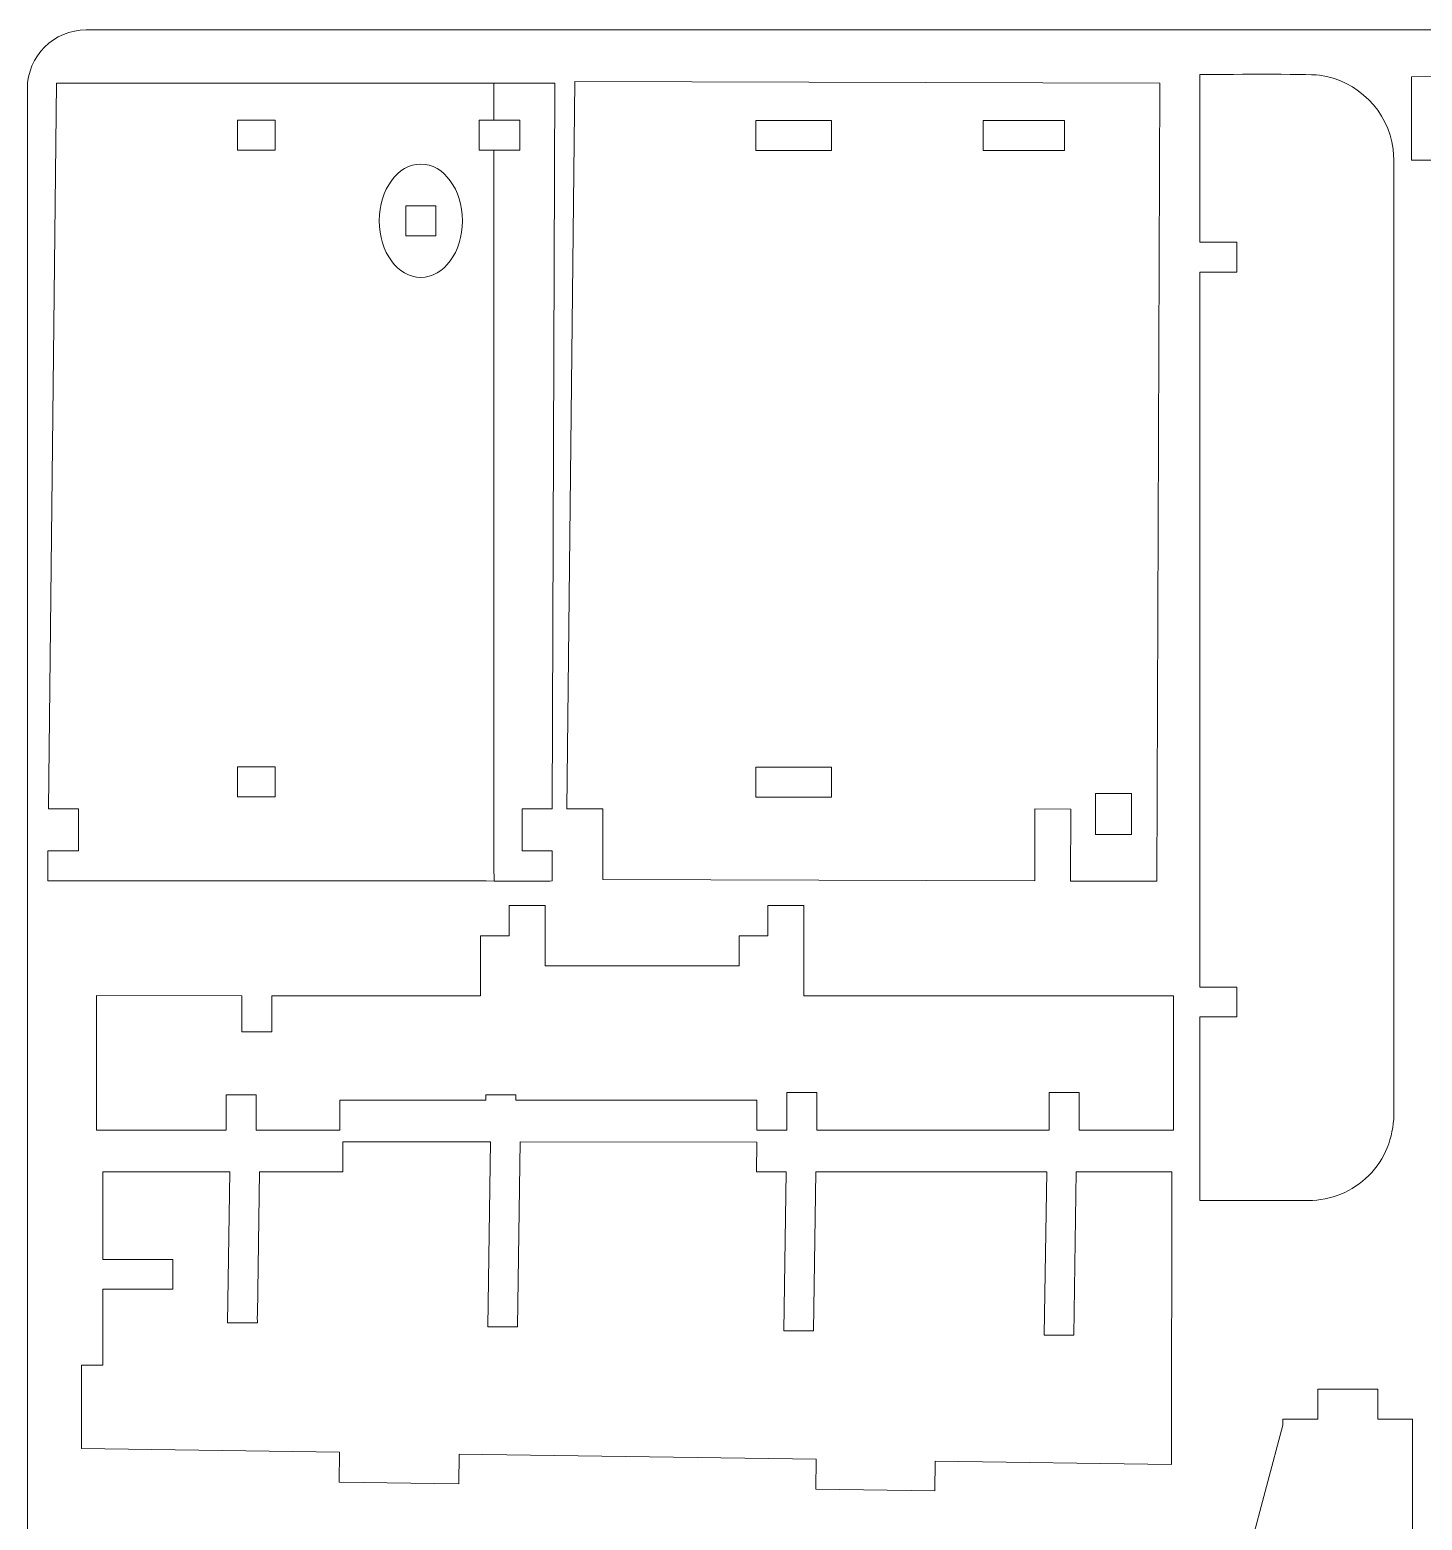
# Model space of a CAD drawing. Header units: centimetres. Extents: x -129.3 to -71.3, y -1.4 to 86.6.
# Drawn here: x -100.24 to -88.41, y 73.96 to 86.63 of the extents above; entities that cross this region are included whole.
import ezdxf

# ---------------------------------------------------------------- set-up
doc = ezdxf.new("R2010")
doc.units = ezdxf.units.CM
doc.header["$MEASUREMENT"] = 0
doc.layers.add('Camada 1', color=7, linetype='Continuous')

msp = doc.modelspace()

# ---------------------------------------------------------------- linework, layer by layer
at = {"layer": 'Camada 1', "color": 250, "lineweight": 20}
msp.add_open_spline([(-99.75825, 42.62823), (-100.03324, 42.62823), (-100.25825, 42.85323), (-100.25825, 43.12824), (-100.25825, 43.12824), (-100.25825, 43.12824), (-100.25825, 86.12825), (-100.25825, 86.12825), (-100.25825, 86.12825), (-100.25825, 86.40325), (-100.03324, 86.62825), (-99.75825, 86.62825), (-99.75825, 86.62825), (-99.75825, 86.62825), (-71.75824, 86.62825), (-71.75824, 86.62825), (-71.75824, 86.62825), (-71.48325, 86.62825), (-71.25825, 86.40325), (-71.25825, 86.12825), (-71.25825, 86.12825), (-71.25825, 86.12825), (-71.25825, 43.12824), (-71.25825, 43.12824), (-71.25825, 43.12824), (-71.25825, 42.85323), (-71.48325, 42.62823), (-71.75824, 42.62823)], degree=3, knots=[0, 0, 0, 0, 0.125, 0.125, 0.125, 0.125, 0.25, 0.25, 0.25, 0.25, 0.375, 0.375, 0.375, 0.375, 0.5, 0.5, 0.5, 0.5, 0.625, 0.625, 0.625, 0.625, 0.75, 0.75, 0.75, 0.75, 1, 1, 1, 1], dxfattribs=at)
at = {"layer": 'Camada 1', "lineweight": 9}
for points, knots in [([(-82.50699, 83.87779), (-82.50699, 83.87779), (-82.75646, 83.87791), (-82.75646, 83.87791), (-82.75646, 83.87791), (-82.75646, 83.87791), (-82.75642, 83.62453), (-82.75642, 83.62453), (-82.75642, 83.62453), (-82.75642, 83.62453), (-84.76654, 83.6241), (-84.76654, 83.6241), (-84.76654, 83.6241), (-84.76654, 83.6241), (-84.78867, 85.19146), (-84.78867, 85.19146), (-84.78867, 85.19146), (-84.78867, 85.19146), (-84.78867, 85.19632), (-84.78867, 85.19632), (-84.78867, 85.19632), (-84.78867, 85.19632), (-85.04171, 85.19629), (-85.04171, 85.19629), (-85.04171, 85.19629), (-85.04171, 85.19629), (-85.04086, 85.19266), (-85.04086, 85.19266), (-85.04086, 85.19266), (-85.04086, 85.19266), (-85.01847, 83.624), (-85.01847, 83.624), (-85.01847, 83.624), (-85.01847, 83.624), (-86.26296, 83.62398), (-86.26296, 83.62398), (-86.26296, 83.62398), (-86.26296, 83.62398), (-86.2729, 83.62395), (-86.2729, 83.62395), (-86.2729, 83.62395), (-86.2729, 83.62395), (-86.27292, 83.87701), (-86.27292, 83.87701), (-86.27292, 83.87701), (-86.27292, 83.87701), (-86.98222, 83.877), (-86.98222, 83.877), (-86.98222, 83.877), (-86.98222, 83.877), (-86.99956, 85.092), (-86.99956, 85.092), (-86.99956, 85.092), (-86.99956, 85.092), (-86.99954, 85.09815), (-86.99954, 85.09815), (-86.99954, 85.09815), (-86.99954, 85.09815), (-86.9998, 85.1083), (-86.9998, 85.1083), (-86.9998, 85.1083), (-86.9998, 85.1083), (-86.99958, 85.16048), (-86.99958, 85.16048), (-86.99958, 85.16048), (-86.99958, 85.16048), (-87.25263, 85.16046), (-87.25263, 85.16046), (-87.25263, 85.16046), (-87.25263, 85.16046), (-87.23431, 83.87691), (-87.23431, 83.87691), (-87.23431, 83.87691), (-87.23431, 83.87691), (-88.31277, 83.87683), (-88.31277, 83.87683), (-88.31277, 83.87683), (-88.31277, 83.87683), (-88.31286, 84.62306), (-88.31286, 84.62306), (-88.31286, 84.62306), (-88.31286, 84.62306), (-87.71646, 84.62312), (-87.71646, 84.62312), (-87.71646, 84.62312), (-87.71646, 84.62312), (-87.71648, 84.87537), (-87.71648, 84.87537), (-87.71648, 84.87537), (-87.71648, 84.87537), (-88.31289, 84.87532), (-88.31289, 84.87532), (-88.31289, 84.87532), (-88.31289, 84.87532), (-88.31296, 85.52036), (-88.31296, 85.52036), (-88.31296, 85.52036), (-88.31296, 85.52036), (-88.49515, 85.52034), (-88.49515, 85.52034), (-88.49515, 85.52034), (-88.49515, 85.52034), (-88.49523, 86.22957), (-88.49523, 86.22957), (-88.49523, 86.22957), (-88.49523, 86.22957), (-86.30055, 86.26144), (-86.30055, 86.26144), (-86.30055, 86.26144), (-86.30055, 86.26144), (-86.30423, 86.51446), (-86.30423, 86.51446), (-86.30423, 86.51446), (-86.30423, 86.51446), (-85.28849, 86.52921), (-85.28849, 86.52921), (-85.28849, 86.52921), (-85.28849, 86.52921), (-85.28481, 86.27618), (-85.28481, 86.27618), (-85.28481, 86.27618), (-85.28481, 86.27618), (-82.25075, 86.32054), (-82.25075, 86.32054), (-82.25075, 86.32054), (-82.25075, 86.32054), (-82.25444, 86.57358), (-82.25444, 86.57358), (-82.25444, 86.57358), (-82.25444, 86.57358), (-81.24226, 86.58848), (-81.24226, 86.58848), (-81.24226, 86.58848), (-81.24226, 86.58848), (-81.23857, 86.33545), (-81.23857, 86.33545), (-81.23857, 86.33545), (-81.23857, 86.33545), (-79.22994, 86.3641), (-79.22994, 86.3641), (-79.22994, 86.3641), (-79.22994, 86.3641), (-79.22968, 83.87793), (-79.22968, 83.87793), (-79.22968, 83.87793), (-79.22968, 83.87793), (-80.04171, 83.87796), (-80.04171, 83.87796), (-80.04171, 83.87796), (-80.04171, 83.87796), (-80.06127, 85.26513), (-80.06127, 85.26513), (-80.06127, 85.26513), (-80.06127, 85.26513), (-80.31434, 85.26511), (-80.31434, 85.26511), (-80.31434, 85.26511), (-80.31434, 85.26511), (-80.31348, 85.26156), (-80.31348, 85.26156), (-80.31348, 85.26156), (-80.31348, 85.26156), (-80.29018, 83.87793), (-80.29018, 83.87793), (-80.29018, 83.87793), (-80.29018, 83.87793), (-82.2539, 83.87779), (-82.2539, 83.87779), (-82.2539, 83.87779), (-82.2539, 83.87779), (-82.27226, 85.22932), (-82.27226, 85.22932), (-82.27226, 85.22932), (-82.27226, 85.22932), (-82.52517, 85.22943), (-82.52517, 85.22943), (-82.52517, 85.22943), (-82.52517, 85.22943), (-82.50699, 83.87779), (-82.50699, 83.87779)], [0, 0, 0, 0, 0.02173913, 0.02173913, 0.02173913, 0.02173913, 0.04347826, 0.04347826, 0.04347826, 0.04347826, 0.06521739, 0.06521739, 0.06521739, 0.06521739, 0.08695652, 0.08695652, 0.08695652, 0.08695652, 0.10869565, 0.10869565, 0.10869565, 0.10869565, 0.13043478, 0.13043478, 0.13043478, 0.13043478, 0.15217391, 0.15217391, 0.15217391, 0.15217391, 0.17391304, 0.17391304, 0.17391304, 0.17391304, 0.19565217, 0.19565217, 0.19565217, 0.19565217, 0.2173913, 0.2173913, 0.2173913, 0.2173913, 0.23913043, 0.23913043, 0.23913043, 0.23913043, 0.26086957, 0.26086957, 0.26086957, 0.26086957, 0.2826087, 0.2826087, 0.2826087, 0.2826087, 0.30434783, 0.30434783, 0.30434783, 0.30434783, 0.32608696, 0.32608696, 0.32608696, 0.32608696, 0.34782609, 0.34782609, 0.34782609, 0.34782609, 0.36956522, 0.36956522, 0.36956522, 0.36956522, 0.39130435, 0.39130435, 0.39130435, 0.39130435, 0.41304348, 0.41304348, 0.41304348, 0.41304348, 0.43478261, 0.43478261, 0.43478261, 0.43478261, 0.45652174, 0.45652174, 0.45652174, 0.45652174, 0.47826087, 0.47826087, 0.47826087, 0.47826087, 0.5, 0.5, 0.5, 0.5, 0.52173913, 0.52173913, 0.52173913, 0.52173913, 0.54347826, 0.54347826, 0.54347826, 0.54347826, 0.56521739, 0.56521739, 0.56521739, 0.56521739, 0.58695652, 0.58695652, 0.58695652, 0.58695652, 0.60869565, 0.60869565, 0.60869565, 0.60869565, 0.63043478, 0.63043478, 0.63043478, 0.63043478, 0.65217391, 0.65217391, 0.65217391, 0.65217391, 0.67391304, 0.67391304, 0.67391304, 0.67391304, 0.69565217, 0.69565217, 0.69565217, 0.69565217, 0.7173913, 0.7173913, 0.7173913, 0.7173913, 0.73913043, 0.73913043, 0.73913043, 0.73913043, 0.76086957, 0.76086957, 0.76086957, 0.76086957, 0.7826087, 0.7826087, 0.7826087, 0.7826087, 0.80434783, 0.80434783, 0.80434783, 0.80434783, 0.82608696, 0.82608696, 0.82608696, 0.82608696, 0.84782609, 0.84782609, 0.84782609, 0.84782609, 0.86956522, 0.86956522, 0.86956522, 0.86956522, 0.89130435, 0.89130435, 0.89130435, 0.89130435, 0.91304348, 0.91304348, 0.91304348, 0.91304348, 0.93478261, 0.93478261, 0.93478261, 0.93478261, 0.95652174, 0.95652174, 0.95652174, 0.95652174, 1, 1, 1, 1]), ([(-89.98148, 84.82493), (-89.98148, 84.82493), (-90.29488, 84.82493), (-90.29488, 84.82493), (-90.29488, 84.82493), (-90.29488, 84.82493), (-90.29488, 86.24862), (-90.29488, 86.24862), (-90.29488, 86.24862), (-90.13711, 86.24862), (-89.38006, 86.25568), (-89.27905, 86.24238), (-89.27905, 86.24238), (-88.95516, 86.19974), (-88.69425, 85.93886), (-88.65161, 85.61496), (-88.65161, 85.61496), (-88.65161, 85.61496), (-88.64538, 85.51983), (-88.64538, 85.51983), (-88.64538, 85.51983), (-88.64538, 85.51983), (-88.64538, 77.40746), (-88.64538, 77.40746), (-88.64538, 77.40746), (-88.65181, 77.21108), (-88.71855, 77.03241), (-88.85883, 76.89213), (-88.85883, 76.89213), (-88.99924, 76.75174), (-89.17792, 76.68509), (-89.37418, 76.67867), (-89.37418, 76.67867), (-89.37418, 76.67867), (-90.29488, 76.67867), (-90.29488, 76.67867), (-90.29488, 76.67867), (-90.29488, 76.67867), (-90.29488, 78.23961), (-90.29488, 78.23961), (-90.29488, 78.23961), (-90.29488, 78.23961), (-89.98148, 78.23961), (-89.98148, 78.23961), (-89.98148, 78.23961), (-89.98148, 78.23961), (-89.98148, 78.49267), (-89.98148, 78.49267), (-89.98148, 78.49267), (-89.98148, 78.49267), (-90.29488, 78.49267), (-90.29488, 78.49267), (-90.29488, 78.49267), (-90.29488, 78.49267), (-90.29488, 84.56779), (-90.29488, 84.56779), (-90.29488, 84.56779), (-90.29488, 84.56779), (-89.98148, 84.56779), (-89.98148, 84.56779), (-89.98148, 84.56779), (-89.98148, 84.56779), (-89.98148, 84.82493), (-89.98148, 84.82493)], [0, 0, 0, 0, 0.05882353, 0.05882353, 0.05882353, 0.05882353, 0.11764706, 0.11764706, 0.11764706, 0.11764706, 0.17647059, 0.17647059, 0.17647059, 0.17647059, 0.23529412, 0.23529412, 0.23529412, 0.23529412, 0.29411765, 0.29411765, 0.29411765, 0.29411765, 0.35294118, 0.35294118, 0.35294118, 0.35294118, 0.41176471, 0.41176471, 0.41176471, 0.41176471, 0.47058824, 0.47058824, 0.47058824, 0.47058824, 0.52941176, 0.52941176, 0.52941176, 0.52941176, 0.58823529, 0.58823529, 0.58823529, 0.58823529, 0.64705882, 0.64705882, 0.64705882, 0.64705882, 0.70588235, 0.70588235, 0.70588235, 0.70588235, 0.76470588, 0.76470588, 0.76470588, 0.76470588, 0.82352941, 0.82352941, 0.82352941, 0.82352941, 0.88235294, 0.88235294, 0.88235294, 0.88235294, 1, 1, 1, 1]), ([(-91.69783, 80.00728), (-91.69783, 80.00728), (-91.69783, 79.39532), (-91.69783, 79.39532), (-91.69783, 79.39532), (-91.69783, 79.39532), (-95.36841, 79.40865), (-95.36841, 79.40865), (-95.36841, 79.40865), (-95.36841, 79.40865), (-95.36841, 80.00716), (-95.36841, 80.00716), (-95.36841, 80.00716), (-95.36841, 80.00716), (-95.67439, 80.00716), (-95.67439, 80.00716), (-95.67439, 80.00716), (-95.67439, 80.00716), (-95.60525, 86.19014), (-95.60525, 86.19014), (-95.60525, 86.19014), (-95.60525, 86.19014), (-90.63488, 86.17524), (-90.63488, 86.17524), (-90.63488, 86.17524), (-90.63488, 86.17524), (-90.6598, 79.39408), (-90.6598, 79.39408), (-90.6598, 79.39408), (-90.6598, 79.39408), (-91.39411, 79.39422), (-91.39411, 79.39422), (-91.39411, 79.39422), (-91.39411, 79.39422), (-91.39186, 80.00616), (-91.39186, 80.00616), (-91.39186, 80.00616), (-91.39186, 80.00616), (-91.69783, 80.00728), (-91.69783, 80.00728)], [0, 0, 0, 0, 0.09090909, 0.09090909, 0.09090909, 0.09090909, 0.18181818, 0.18181818, 0.18181818, 0.18181818, 0.27272727, 0.27272727, 0.27272727, 0.27272727, 0.36363636, 0.36363636, 0.36363636, 0.36363636, 0.45454545, 0.45454545, 0.45454545, 0.45454545, 0.54545455, 0.54545455, 0.54545455, 0.54545455, 0.63636364, 0.63636364, 0.63636364, 0.63636364, 0.72727273, 0.72727273, 0.72727273, 0.72727273, 0.81818182, 0.81818182, 0.81818182, 0.81818182, 1, 1, 1, 1]), ([(-94.06851, 85.85836), (-94.06851, 85.85836), (-93.4245, 85.85836), (-93.4245, 85.85836), (-93.4245, 85.85836), (-93.4245, 85.85836), (-93.4245, 85.60339), (-93.4245, 85.60339), (-93.4245, 85.60339), (-93.4245, 85.60339), (-94.06851, 85.60339), (-94.06851, 85.60339), (-94.06851, 85.60339), (-94.06851, 85.60339), (-94.06851, 85.85836), (-94.06851, 85.85836)], [0, 0, 0, 0, 0.2, 0.2, 0.2, 0.2, 0.4, 0.4, 0.4, 0.4, 0.6, 0.6, 0.6, 0.6, 1, 1, 1, 1]), ([(-91.44519, 85.85836), (-91.44519, 85.85836), (-92.13647, 85.85836), (-92.13647, 85.85836), (-92.13647, 85.85836), (-92.13647, 85.85836), (-92.13647, 85.60339), (-92.13647, 85.60339), (-92.13647, 85.60339), (-92.13647, 85.60339), (-91.44519, 85.60339), (-91.44519, 85.60339), (-91.44519, 85.60339), (-91.44519, 85.60339), (-91.44519, 85.85836), (-91.44519, 85.85836)], [0, 0, 0, 0, 0.2, 0.2, 0.2, 0.2, 0.4, 0.4, 0.4, 0.4, 0.6, 0.6, 0.6, 0.6, 1, 1, 1, 1]), ([(-93.4245, 80.10815), (-93.4245, 80.10815), (-94.06851, 80.10815), (-94.06851, 80.10815), (-94.06851, 80.10815), (-94.06851, 80.10815), (-94.06851, 80.36312), (-94.06851, 80.36312), (-94.06851, 80.36312), (-94.06851, 80.36312), (-93.4245, 80.36312), (-93.4245, 80.36312), (-93.4245, 80.36312), (-93.4245, 80.36312), (-93.4245, 80.10815), (-93.4245, 80.10815)], [0, 0, 0, 0, 0.2, 0.2, 0.2, 0.2, 0.4, 0.4, 0.4, 0.4, 0.6, 0.6, 0.6, 0.6, 1, 1, 1, 1]), ([(-90.87397, 80.13868), (-90.87397, 80.13868), (-91.17994, 80.13868), (-91.17994, 80.13868), (-91.17994, 80.13868), (-91.17994, 80.13868), (-91.17994, 79.78891), (-91.17994, 79.78891), (-91.17994, 79.78891), (-91.17994, 79.78891), (-90.87397, 79.78891), (-90.87397, 79.78891), (-90.87397, 79.78891), (-90.87397, 79.78891), (-90.87397, 80.13868), (-90.87397, 80.13868)], [0, 0, 0, 0, 0.2, 0.2, 0.2, 0.2, 0.4, 0.4, 0.4, 0.4, 0.6, 0.6, 0.6, 0.6, 1, 1, 1, 1]), ([(-96.40856, 78.92908), (-96.40856, 78.92908), (-96.40861, 78.42047), (-96.40861, 78.42047), (-96.40861, 78.42047), (-96.40861, 78.42047), (-98.17973, 78.41958), (-98.17973, 78.41958), (-98.17973, 78.41958), (-98.17973, 78.41958), (-98.17987, 78.11258), (-98.17987, 78.11258), (-98.17987, 78.11258), (-98.17987, 78.11258), (-98.43485, 78.11293), (-98.43485, 78.11293), (-98.43485, 78.11293), (-98.43485, 78.11293), (-98.4347, 78.41992), (-98.4347, 78.41992), (-98.4347, 78.41992), (-98.4347, 78.41992), (-99.66968, 78.4208), (-99.66968, 78.4208), (-99.66968, 78.4208), (-99.66968, 78.4208), (-99.66968, 77.27691), (-99.66968, 77.27691), (-99.66968, 77.27691), (-99.66968, 77.27691), (-98.56861, 77.27691), (-98.56861, 77.27691), (-98.56861, 77.27691), (-98.56861, 77.27691), (-98.56861, 77.57827), (-98.56861, 77.57827), (-98.56861, 77.57827), (-98.56861, 77.57827), (-98.31365, 77.57827), (-98.31365, 77.57827), (-98.31365, 77.57827), (-98.31365, 77.57827), (-98.31365, 77.27691), (-98.31365, 77.27691), (-98.31365, 77.27691), (-98.31365, 77.27691), (-97.60357, 77.27691), (-97.60357, 77.27691), (-97.60357, 77.27691), (-97.60357, 77.27691), (-97.60357, 77.53188), (-97.60357, 77.53188), (-97.60357, 77.53188), (-97.60357, 77.53188), (-96.36286, 77.53203), (-96.36286, 77.53203), (-96.36286, 77.53203), (-96.36286, 77.53203), (-96.36286, 77.57829), (-96.36286, 77.57829), (-96.36286, 77.57829), (-96.36286, 77.57829), (-96.1079, 77.57829), (-96.1079, 77.57829), (-96.1079, 77.57829), (-96.1079, 77.57829), (-96.1079, 77.53201), (-96.1079, 77.53201), (-96.1079, 77.53201), (-96.1079, 77.53201), (-94.06061, 77.53188), (-94.06061, 77.53188), (-94.06061, 77.53188), (-94.06061, 77.53188), (-94.06061, 77.27691), (-94.06061, 77.27691), (-94.06061, 77.27691), (-94.06061, 77.27691), (-93.80456, 77.27691), (-93.80456, 77.27691), (-93.80456, 77.27691), (-93.80456, 77.27691), (-93.80456, 77.59693), (-93.80456, 77.59693), (-93.80456, 77.59693), (-93.80456, 77.59693), (-93.54959, 77.59693), (-93.54959, 77.59693), (-93.54959, 77.59693), (-93.54959, 77.59693), (-93.54959, 77.27691), (-93.54959, 77.27691), (-93.54959, 77.27691), (-93.54959, 77.27691), (-91.57554, 77.27691), (-91.57554, 77.27691), (-91.57554, 77.27691), (-91.57554, 77.27691), (-91.57559, 77.59662), (-91.57559, 77.59662), (-91.57559, 77.59662), (-91.57559, 77.59662), (-91.32141, 77.59695), (-91.32141, 77.59695), (-91.32141, 77.59695), (-91.32141, 77.59695), (-91.32095, 77.27692), (-91.32095, 77.27692), (-91.32095, 77.27692), (-91.32095, 77.27692), (-90.51766, 77.27691), (-90.51766, 77.27691), (-90.51766, 77.27691), (-90.51766, 77.27691), (-90.51766, 78.4205), (-90.51766, 78.4205), (-90.51766, 78.4205), (-90.51766, 78.4205), (-93.65855, 78.42017), (-93.65855, 78.42017), (-93.65855, 78.42017), (-93.65855, 78.42017), (-93.65847, 79.18575), (-93.65847, 79.18575), (-93.65847, 79.18575), (-93.65847, 79.18575), (-93.96443, 79.18578), (-93.96443, 79.18578), (-93.96443, 79.18578), (-93.96443, 79.18578), (-93.96446, 78.92905), (-93.96446, 78.92905), (-93.96446, 78.92905), (-93.96446, 78.92905), (-94.20922, 78.92908), (-94.20922, 78.92908), (-94.20922, 78.92908), (-94.20922, 78.92908), (-94.20925, 78.67382), (-94.20925, 78.67382), (-94.20925, 78.67382), (-94.20925, 78.67382), (-95.85785, 78.67398), (-95.85785, 78.67398), (-95.85785, 78.67398), (-95.85785, 78.67398), (-95.85781, 79.18581), (-95.85781, 79.18581), (-95.85781, 79.18581), (-95.85781, 79.18581), (-96.16377, 79.18585), (-96.16377, 79.18585), (-96.16377, 79.18585), (-96.16377, 79.18585), (-96.16379, 78.92905), (-96.16379, 78.92905), (-96.16379, 78.92905), (-96.16379, 78.92905), (-96.40856, 78.92908), (-96.40856, 78.92908)], [0, 0, 0, 0, 0.02439024, 0.02439024, 0.02439024, 0.02439024, 0.04878049, 0.04878049, 0.04878049, 0.04878049, 0.07317073, 0.07317073, 0.07317073, 0.07317073, 0.09756098, 0.09756098, 0.09756098, 0.09756098, 0.12195122, 0.12195122, 0.12195122, 0.12195122, 0.14634146, 0.14634146, 0.14634146, 0.14634146, 0.17073171, 0.17073171, 0.17073171, 0.17073171, 0.19512195, 0.19512195, 0.19512195, 0.19512195, 0.2195122, 0.2195122, 0.2195122, 0.2195122, 0.24390244, 0.24390244, 0.24390244, 0.24390244, 0.26829268, 0.26829268, 0.26829268, 0.26829268, 0.29268293, 0.29268293, 0.29268293, 0.29268293, 0.31707317, 0.31707317, 0.31707317, 0.31707317, 0.34146341, 0.34146341, 0.34146341, 0.34146341, 0.36585366, 0.36585366, 0.36585366, 0.36585366, 0.3902439, 0.3902439, 0.3902439, 0.3902439, 0.41463415, 0.41463415, 0.41463415, 0.41463415, 0.43902439, 0.43902439, 0.43902439, 0.43902439, 0.46341463, 0.46341463, 0.46341463, 0.46341463, 0.48780488, 0.48780488, 0.48780488, 0.48780488, 0.51219512, 0.51219512, 0.51219512, 0.51219512, 0.53658537, 0.53658537, 0.53658537, 0.53658537, 0.56097561, 0.56097561, 0.56097561, 0.56097561, 0.58536585, 0.58536585, 0.58536585, 0.58536585, 0.6097561, 0.6097561, 0.6097561, 0.6097561, 0.63414634, 0.63414634, 0.63414634, 0.63414634, 0.65853659, 0.65853659, 0.65853659, 0.65853659, 0.68292683, 0.68292683, 0.68292683, 0.68292683, 0.70731707, 0.70731707, 0.70731707, 0.70731707, 0.73170732, 0.73170732, 0.73170732, 0.73170732, 0.75609756, 0.75609756, 0.75609756, 0.75609756, 0.7804878, 0.7804878, 0.7804878, 0.7804878, 0.80487805, 0.80487805, 0.80487805, 0.80487805, 0.82926829, 0.82926829, 0.82926829, 0.82926829, 0.85365854, 0.85365854, 0.85365854, 0.85365854, 0.87804878, 0.87804878, 0.87804878, 0.87804878, 0.90243902, 0.90243902, 0.90243902, 0.90243902, 0.92682927, 0.92682927, 0.92682927, 0.92682927, 0.95121951, 0.95121951, 0.95121951, 0.95121951, 1, 1, 1, 1]), ([(-93.81118, 76.92365), (-93.81118, 76.92365), (-94.06065, 76.92353), (-94.06065, 76.92353), (-94.06065, 76.92353), (-94.06065, 76.92353), (-94.06061, 77.17691), (-94.06061, 77.17691), (-94.06061, 77.17691), (-94.06061, 77.17691), (-96.07073, 77.17734), (-96.07073, 77.17734), (-96.07073, 77.17734), (-96.07073, 77.17734), (-96.09286, 75.60998), (-96.09286, 75.60998), (-96.09286, 75.60998), (-96.09286, 75.60998), (-96.09286, 75.60512), (-96.09286, 75.60512), (-96.09286, 75.60512), (-96.09286, 75.60512), (-96.3459, 75.60515), (-96.3459, 75.60515), (-96.3459, 75.60515), (-96.3459, 75.60515), (-96.34505, 75.60878), (-96.34505, 75.60878), (-96.34505, 75.60878), (-96.34505, 75.60878), (-96.32266, 77.17744), (-96.32266, 77.17744), (-96.32266, 77.17744), (-96.32266, 77.17744), (-97.56715, 77.17746), (-97.56715, 77.17746), (-97.56715, 77.17746), (-97.56715, 77.17746), (-97.57709, 77.17749), (-97.57709, 77.17749), (-97.57709, 77.17749), (-97.57709, 77.17749), (-97.57711, 76.92443), (-97.57711, 76.92443), (-97.57711, 76.92443), (-97.57711, 76.92443), (-98.28641, 76.92444), (-98.28641, 76.92444), (-98.28641, 76.92444), (-98.28641, 76.92444), (-98.30375, 75.70944), (-98.30375, 75.70944), (-98.30375, 75.70944), (-98.30375, 75.70944), (-98.30373, 75.70329), (-98.30373, 75.70329), (-98.30373, 75.70329), (-98.30373, 75.70329), (-98.30399, 75.69314), (-98.30399, 75.69314), (-98.30399, 75.69314), (-98.30399, 75.69314), (-98.30377, 75.64096), (-98.30377, 75.64096), (-98.30377, 75.64096), (-98.30377, 75.64096), (-98.55682, 75.64098), (-98.55682, 75.64098), (-98.55682, 75.64098), (-98.55682, 75.64098), (-98.5385, 76.92453), (-98.5385, 76.92453), (-98.5385, 76.92453), (-98.5385, 76.92453), (-99.61696, 76.92461), (-99.61696, 76.92461), (-99.61696, 76.92461), (-99.61696, 76.92461), (-99.61705, 76.17838), (-99.61705, 76.17838), (-99.61705, 76.17838), (-99.61705, 76.17838), (-99.02065, 76.17832), (-99.02065, 76.17832), (-99.02065, 76.17832), (-99.02065, 76.17832), (-99.02067, 75.92607), (-99.02067, 75.92607), (-99.02067, 75.92607), (-99.02067, 75.92607), (-99.61708, 75.92612), (-99.61708, 75.92612), (-99.61708, 75.92612), (-99.61708, 75.92612), (-99.61715, 75.28108), (-99.61715, 75.28108), (-99.61715, 75.28108), (-99.61715, 75.28108), (-99.79934, 75.2811), (-99.79934, 75.2811), (-99.79934, 75.2811), (-99.79934, 75.2811), (-99.79942, 74.57187), (-99.79942, 74.57187), (-99.79942, 74.57187), (-99.79942, 74.57187), (-97.60474, 74.54), (-97.60474, 74.54), (-97.60474, 74.54), (-97.60474, 74.54), (-97.60842, 74.28698), (-97.60842, 74.28698), (-97.60842, 74.28698), (-97.60842, 74.28698), (-96.59268, 74.27223), (-96.59268, 74.27223), (-96.59268, 74.27223), (-96.59268, 74.27223), (-96.589, 74.52526), (-96.589, 74.52526), (-96.589, 74.52526), (-96.589, 74.52526), (-93.55494, 74.4809), (-93.55494, 74.4809), (-93.55494, 74.4809), (-93.55494, 74.4809), (-93.55863, 74.22786), (-93.55863, 74.22786), (-93.55863, 74.22786), (-93.55863, 74.22786), (-92.54645, 74.21296), (-92.54645, 74.21296), (-92.54645, 74.21296), (-92.54645, 74.21296), (-92.54276, 74.46599), (-92.54276, 74.46599), (-92.54276, 74.46599), (-92.54276, 74.46599), (-90.53413, 74.43734), (-90.53413, 74.43734), (-90.53413, 74.43734), (-90.53413, 74.43734), (-90.53387, 76.92351), (-90.53387, 76.92351), (-90.53387, 76.92351), (-90.53387, 76.92351), (-91.3459, 76.92348), (-91.3459, 76.92348), (-91.3459, 76.92348), (-91.3459, 76.92348), (-91.36546, 75.53631), (-91.36546, 75.53631), (-91.36546, 75.53631), (-91.36546, 75.53631), (-91.61853, 75.53633), (-91.61853, 75.53633), (-91.61853, 75.53633), (-91.61853, 75.53633), (-91.61767, 75.53988), (-91.61767, 75.53988), (-91.61767, 75.53988), (-91.61767, 75.53988), (-91.59437, 76.92351), (-91.59437, 76.92351), (-91.59437, 76.92351), (-91.59437, 76.92351), (-93.55809, 76.92365), (-93.55809, 76.92365), (-93.55809, 76.92365), (-93.55809, 76.92365), (-93.57645, 75.57212), (-93.57645, 75.57212), (-93.57645, 75.57212), (-93.57645, 75.57212), (-93.82936, 75.57201), (-93.82936, 75.57201), (-93.82936, 75.57201), (-93.82936, 75.57201), (-93.81118, 76.92365), (-93.81118, 76.92365)], [0, 0, 0, 0, 0.02173913, 0.02173913, 0.02173913, 0.02173913, 0.04347826, 0.04347826, 0.04347826, 0.04347826, 0.06521739, 0.06521739, 0.06521739, 0.06521739, 0.08695652, 0.08695652, 0.08695652, 0.08695652, 0.10869565, 0.10869565, 0.10869565, 0.10869565, 0.13043478, 0.13043478, 0.13043478, 0.13043478, 0.15217391, 0.15217391, 0.15217391, 0.15217391, 0.17391304, 0.17391304, 0.17391304, 0.17391304, 0.19565217, 0.19565217, 0.19565217, 0.19565217, 0.2173913, 0.2173913, 0.2173913, 0.2173913, 0.23913043, 0.23913043, 0.23913043, 0.23913043, 0.26086957, 0.26086957, 0.26086957, 0.26086957, 0.2826087, 0.2826087, 0.2826087, 0.2826087, 0.30434783, 0.30434783, 0.30434783, 0.30434783, 0.32608696, 0.32608696, 0.32608696, 0.32608696, 0.34782609, 0.34782609, 0.34782609, 0.34782609, 0.36956522, 0.36956522, 0.36956522, 0.36956522, 0.39130435, 0.39130435, 0.39130435, 0.39130435, 0.41304348, 0.41304348, 0.41304348, 0.41304348, 0.43478261, 0.43478261, 0.43478261, 0.43478261, 0.45652174, 0.45652174, 0.45652174, 0.45652174, 0.47826087, 0.47826087, 0.47826087, 0.47826087, 0.5, 0.5, 0.5, 0.5, 0.52173913, 0.52173913, 0.52173913, 0.52173913, 0.54347826, 0.54347826, 0.54347826, 0.54347826, 0.56521739, 0.56521739, 0.56521739, 0.56521739, 0.58695652, 0.58695652, 0.58695652, 0.58695652, 0.60869565, 0.60869565, 0.60869565, 0.60869565, 0.63043478, 0.63043478, 0.63043478, 0.63043478, 0.65217391, 0.65217391, 0.65217391, 0.65217391, 0.67391304, 0.67391304, 0.67391304, 0.67391304, 0.69565217, 0.69565217, 0.69565217, 0.69565217, 0.7173913, 0.7173913, 0.7173913, 0.7173913, 0.73913043, 0.73913043, 0.73913043, 0.73913043, 0.76086957, 0.76086957, 0.76086957, 0.76086957, 0.7826087, 0.7826087, 0.7826087, 0.7826087, 0.80434783, 0.80434783, 0.80434783, 0.80434783, 0.82608696, 0.82608696, 0.82608696, 0.82608696, 0.84782609, 0.84782609, 0.84782609, 0.84782609, 0.86956522, 0.86956522, 0.86956522, 0.86956522, 0.89130435, 0.89130435, 0.89130435, 0.89130435, 0.91304348, 0.91304348, 0.91304348, 0.91304348, 0.93478261, 0.93478261, 0.93478261, 0.93478261, 0.95652174, 0.95652174, 0.95652174, 0.95652174, 1, 1, 1, 1]), ([(-90.55429, 73.7292), (-90.55429, 73.7292), (-89.86764, 73.7292), (-89.86764, 73.7292), (-89.86764, 73.7292), (-89.86764, 73.7292), (-89.5883, 74.76949), (-89.5883, 74.76949), (-89.5883, 74.76949), (-89.5883, 74.76949), (-89.5883, 74.82049), (-89.5883, 74.82049), (-89.5883, 74.82049), (-89.5883, 74.82049), (-89.29255, 74.82049), (-89.29255, 74.82049), (-89.29255, 74.82049), (-89.29255, 74.82049), (-89.29255, 75.07546), (-89.29255, 75.07546), (-89.29255, 75.07546), (-89.29255, 75.07546), (-88.78257, 75.07546), (-88.78257, 75.07546), (-88.78257, 75.07546), (-88.78257, 75.07546), (-88.78257, 74.82049), (-88.78257, 74.82049), (-88.78257, 74.82049), (-88.78257, 74.82049), (-88.48681, 74.82049), (-88.48681, 74.82049), (-88.48681, 74.82049), (-88.48681, 74.82049), (-88.48681, 73.7292), (-88.48681, 73.7292), (-88.48681, 73.7292), (-88.48681, 73.7292), (-89.04476, 72.31993), (-89.04476, 72.31993), (-89.04476, 72.31993), (-89.04476, 72.31993), (-89.04476, 65.95755), (-89.04476, 65.95755), (-89.04476, 65.95755), (-89.04476, 65.95755), (-88.48681, 64.55005), (-88.48681, 64.55005), (-88.48681, 64.55005), (-88.48681, 64.55005), (-88.48681, 63.45879), (-88.48681, 63.45879), (-88.48681, 63.45879), (-88.48681, 63.45879), (-88.78257, 63.45879), (-88.78257, 63.45879), (-88.78257, 63.45879), (-88.78257, 63.45879), (-88.78257, 63.20381), (-88.78257, 63.20381), (-88.78257, 63.20381), (-88.78257, 63.20381), (-89.29255, 63.20381), (-89.29255, 63.20381), (-89.29255, 63.20381), (-89.29255, 63.20381), (-89.29255, 63.45879), (-89.29255, 63.45879), (-89.29255, 63.45879), (-89.29255, 63.45879), (-89.5883, 63.45879), (-89.5883, 63.45879), (-89.5883, 63.45879), (-89.5883, 63.45879), (-89.5883, 63.50978), (-89.5883, 63.50978), (-89.5883, 63.50978), (-89.5883, 63.50978), (-89.86764, 64.55005), (-89.86764, 64.55005), (-89.86764, 64.55005), (-89.86764, 64.55005), (-90.55506, 64.55005), (-90.55506, 64.55005), (-90.55506, 64.55005), (-90.55506, 64.55005), (-90.55506, 66.58274), (-90.55506, 66.58274), (-90.55506, 66.58274), (-90.55506, 66.58274), (-89.77909, 66.58274), (-89.77909, 66.58274), (-89.77909, 66.58274), (-89.77909, 66.58274), (-89.77909, 66.83772), (-89.77909, 66.83772), (-89.77909, 66.83772), (-89.77909, 66.83772), (-90.55431, 66.83772), (-90.55431, 66.83772), (-90.55431, 66.83772), (-90.55431, 66.83772), (-90.5543, 71.43974), (-90.5543, 71.43974), (-90.5543, 71.43974), (-90.5543, 71.43974), (-89.77909, 71.43974), (-89.77909, 71.43974), (-89.77909, 71.43974), (-89.77909, 71.43974), (-89.77909, 71.69472), (-89.77909, 71.69472), (-89.77909, 71.69472), (-89.77909, 71.69472), (-90.5543, 71.69472), (-90.5543, 71.69472), (-90.5543, 71.69472), (-90.5543, 71.69472), (-90.55429, 73.7292), (-90.55429, 73.7292)], [0, 0, 0, 0, 0.03225806, 0.03225806, 0.03225806, 0.03225806, 0.06451613, 0.06451613, 0.06451613, 0.06451613, 0.09677419, 0.09677419, 0.09677419, 0.09677419, 0.12903226, 0.12903226, 0.12903226, 0.12903226, 0.16129032, 0.16129032, 0.16129032, 0.16129032, 0.19354839, 0.19354839, 0.19354839, 0.19354839, 0.22580645, 0.22580645, 0.22580645, 0.22580645, 0.25806452, 0.25806452, 0.25806452, 0.25806452, 0.29032258, 0.29032258, 0.29032258, 0.29032258, 0.32258065, 0.32258065, 0.32258065, 0.32258065, 0.35483871, 0.35483871, 0.35483871, 0.35483871, 0.38709677, 0.38709677, 0.38709677, 0.38709677, 0.41935484, 0.41935484, 0.41935484, 0.41935484, 0.4516129, 0.4516129, 0.4516129, 0.4516129, 0.48387097, 0.48387097, 0.48387097, 0.48387097, 0.51612903, 0.51612903, 0.51612903, 0.51612903, 0.5483871, 0.5483871, 0.5483871, 0.5483871, 0.58064516, 0.58064516, 0.58064516, 0.58064516, 0.61290323, 0.61290323, 0.61290323, 0.61290323, 0.64516129, 0.64516129, 0.64516129, 0.64516129, 0.67741935, 0.67741935, 0.67741935, 0.67741935, 0.70967742, 0.70967742, 0.70967742, 0.70967742, 0.74193548, 0.74193548, 0.74193548, 0.74193548, 0.77419355, 0.77419355, 0.77419355, 0.77419355, 0.80645161, 0.80645161, 0.80645161, 0.80645161, 0.83870968, 0.83870968, 0.83870968, 0.83870968, 0.87096774, 0.87096774, 0.87096774, 0.87096774, 0.90322581, 0.90322581, 0.90322581, 0.90322581, 0.93548387, 0.93548387, 0.93548387, 0.93548387, 1, 1, 1, 1])]:
    msp.add_open_spline(points, degree=3, knots=knots, dxfattribs=at)
at = {"layer": 'Camada 1', "color": 250, "lineweight": 9}
for points, knots in [([(-95.77439, 86.17606), (-95.77439, 86.17606), (-95.79706, 80.00764), (-95.79706, 80.00764), (-95.79706, 80.00764), (-95.79706, 80.00764), (-96.05203, 80.00859), (-96.05203, 80.00859), (-96.05203, 80.00859), (-96.05203, 80.00859), (-96.05334, 79.65162), (-96.05334, 79.65162), (-96.05334, 79.65162), (-96.05334, 79.65162), (-95.79837, 79.65068), (-95.79837, 79.65068), (-95.79837, 79.65068), (-95.79837, 79.65068), (-95.79931, 79.39571), (-95.79931, 79.39571), (-95.79931, 79.39571), (-95.79931, 79.39571), (-95.81553, 79.39408), (-95.81553, 79.39408), (-95.81553, 79.39408), (-95.81553, 79.39408), (-96.29175, 79.39443), (-96.29175, 79.39443), (-96.29175, 79.39443), (-96.29175, 79.39443), (-96.35794, 79.39588), (-96.35794, 79.39588), (-96.35794, 79.39588), (-96.35794, 79.39588), (-100.08306, 79.39671), (-100.08306, 79.39671), (-100.08306, 79.39671), (-100.08306, 79.39671), (-100.08306, 79.65168), (-100.08306, 79.65168), (-100.08306, 79.65168), (-100.08306, 79.65168), (-99.8246, 79.65168), (-99.8246, 79.65168), (-99.8246, 79.65168), (-99.8246, 79.65168), (-99.8246, 80.00865), (-99.8246, 80.00865), (-99.8246, 80.00865), (-99.8246, 80.00865), (-100.07958, 80.00865), (-100.07958, 80.00865), (-100.07958, 80.00865), (-100.07958, 80.00865), (-100.0095, 86.17342), (-100.0095, 86.17342), (-100.0095, 86.17342), (-100.0095, 86.17342), (-95.77439, 86.17606), (-95.77439, 86.17606)], [0, 0, 0, 0, 0.0625, 0.0625, 0.0625, 0.0625, 0.125, 0.125, 0.125, 0.125, 0.1875, 0.1875, 0.1875, 0.1875, 0.25, 0.25, 0.25, 0.25, 0.3125, 0.3125, 0.3125, 0.3125, 0.375, 0.375, 0.375, 0.375, 0.4375, 0.4375, 0.4375, 0.4375, 0.5, 0.5, 0.5, 0.5, 0.5625, 0.5625, 0.5625, 0.5625, 0.625, 0.625, 0.625, 0.625, 0.6875, 0.6875, 0.6875, 0.6875, 0.75, 0.75, 0.75, 0.75, 0.8125, 0.8125, 0.8125, 0.8125, 0.875, 0.875, 0.875, 0.875, 1, 1, 1, 1]), ([(-98.15171, 85.60489), (-98.15171, 85.60489), (-98.15171, 85.85986), (-98.15171, 85.85986), (-98.15171, 85.85986), (-98.15171, 85.85986), (-98.47372, 85.85986), (-98.47372, 85.85986), (-98.47372, 85.85986), (-98.47372, 85.85986), (-98.47372, 85.60489), (-98.47372, 85.60489), (-98.47372, 85.60489), (-98.47372, 85.60489), (-98.15171, 85.60489), (-98.15171, 85.60489)], [0, 0, 0, 0, 0.2, 0.2, 0.2, 0.2, 0.4, 0.4, 0.4, 0.4, 0.6, 0.6, 0.6, 0.6, 1, 1, 1, 1]), ([(-96.41928, 85.85986), (-96.41928, 85.85986), (-96.41928, 85.60489), (-96.41928, 85.60489), (-96.41928, 85.60489), (-96.41928, 85.60489), (-96.07365, 85.60489), (-96.07365, 85.60489), (-96.07365, 85.60489), (-96.07365, 85.60489), (-96.07365, 85.85986), (-96.07365, 85.85986), (-96.07365, 85.85986), (-96.07365, 85.85986), (-96.41928, 85.85986), (-96.41928, 85.85986)], [0, 0, 0, 0, 0.2, 0.2, 0.2, 0.2, 0.4, 0.4, 0.4, 0.4, 0.6, 0.6, 0.6, 0.6, 1, 1, 1, 1]), ([(-96.78801, 84.87794), (-96.78801, 84.87794), (-97.043, 84.87794), (-97.043, 84.87794), (-97.043, 84.87794), (-97.043, 84.87794), (-97.043, 85.13291), (-97.043, 85.13291), (-97.043, 85.13291), (-97.043, 85.13291), (-96.78801, 85.13291), (-96.78801, 85.13291), (-96.78801, 85.13291), (-96.78801, 85.13291), (-96.78801, 84.87794), (-96.78801, 84.87794)], [0, 0, 0, 0, 0.2, 0.2, 0.2, 0.2, 0.4, 0.4, 0.4, 0.4, 0.6, 0.6, 0.6, 0.6, 1, 1, 1, 1]), ([(-98.15171, 80.10964), (-98.15171, 80.10964), (-98.15171, 80.36461), (-98.15171, 80.36461), (-98.15171, 80.36461), (-98.15171, 80.36461), (-98.47372, 80.36461), (-98.47372, 80.36461), (-98.47372, 80.36461), (-98.47372, 80.36461), (-98.47372, 80.10964), (-98.47372, 80.10964), (-98.47372, 80.10964), (-98.47372, 80.10964), (-98.15171, 80.10964), (-98.15171, 80.10964)], [0, 0, 0, 0, 0.2, 0.2, 0.2, 0.2, 0.4, 0.4, 0.4, 0.4, 0.6, 0.6, 0.6, 0.6, 1, 1, 1, 1])]:
    msp.add_open_spline(points, degree=3, knots=knots, dxfattribs=at)
at = {"layer": 'Camada 1', "color": 140, "lineweight": 9}
msp.add_open_spline([(-96.29281, 85.85986), (-96.29281, 85.85986), (-96.29285, 86.17244), (-96.29285, 86.17244)], degree=3, dxfattribs=at)
for points, knots in [([(-96.29275, 85.60489), (-96.29275, 85.60489), (-96.29275, 79.51495), (-96.29275, 79.51495), (-96.29275, 79.51495), (-96.29275, 79.51495), (-96.29175, 79.39443), (-96.29175, 79.39443)], [0, 0, 0, 0, 0.33333333, 0.33333333, 0.33333333, 0.33333333, 1, 1, 1, 1]), ([(-96.56051, 85.00571), (-96.56051, 84.73991), (-96.71904, 84.52443), (-96.91459, 84.52443), (-96.91459, 84.52443), (-97.11014, 84.52443), (-97.26867, 84.73991), (-97.26867, 85.00571), (-97.26867, 85.00571), (-97.26867, 85.27151), (-97.11014, 85.48699), (-96.91459, 85.48699), (-96.91459, 85.48699), (-96.71904, 85.48699), (-96.56051, 85.27151), (-96.56051, 85.00571)], [0, 0, 0, 0, 0.2, 0.2, 0.2, 0.2, 0.4, 0.4, 0.4, 0.4, 0.6, 0.6, 0.6, 0.6, 1, 1, 1, 1])]:
    msp.add_open_spline(points, degree=3, knots=knots, dxfattribs=at)

doc.saveas('drawing.dxf')
